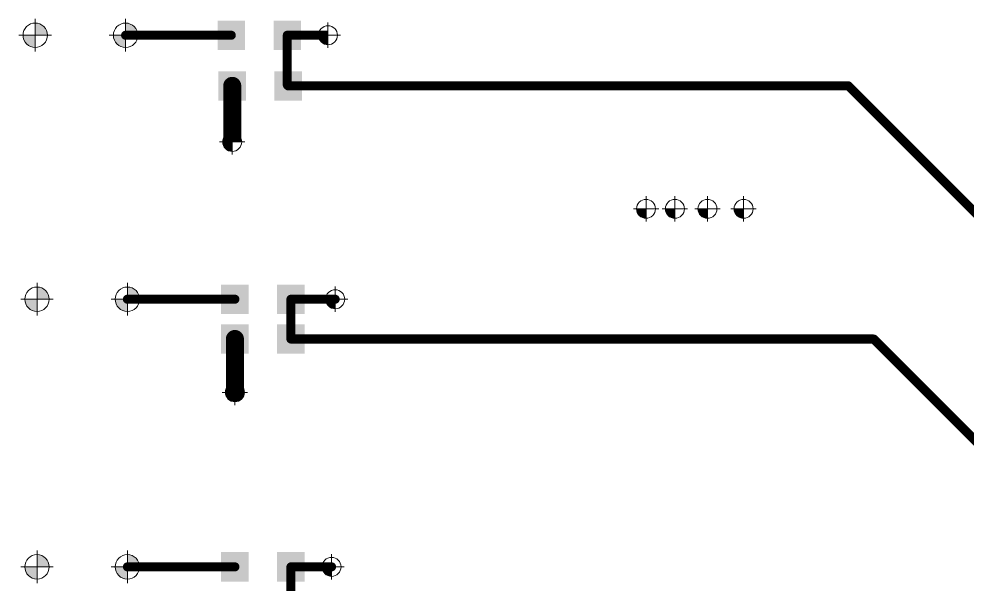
# Paper-space layout 'Лист1' of a CAD drawing. Header units: millimetres. Extents: x 0 to 420, y 0 to 297.
# Drawn here: x 71.61 to 97.84, y 220.21 to 235.84 of the extents above; entities that cross this region are included whole.
import ezdxf

# ---------------------------------------------------------------- set-up
doc = ezdxf.new("R2010")
doc.units = ezdxf.units.MM
for name, color, linetype in [('PDF _Геометрия', 7, 'Continuous'), ('PDF _Сплошная заливка', 7, 'Continuous'), ('TopLayer', 1, 'Continuous')]:
    doc.layers.add(name, color=color, linetype=linetype)

psp = doc.layouts.new('Лист1')

# ---------------------------------------------------------------- hatches: boundary and pattern name
at = {"layer": 'PDF _Сплошная заливка', "transparency": 33554559}
for points in [[(72.39377653364977, 235.3851627635777, 0.4142364377702754), (72.05627321647421, 235.7226660808155), (72.05627321647421, 235.7226660807569), (72.05627321647421, 235.7226660807569), (72.05627321647421, 235.3851627635777), (72.05627321647421, 235.3851627635777)], [(74.89377758679689, 235.3851627635777, 0.414236437857053), (74.55627426960677, 235.7226660807642), (74.55627426960677, 235.7226660807569), (74.55627426960677, 235.7226660807569), (74.55627426960677, 235.3851627635777), (74.55627426960677, 235.3851627635777)], [(71.71876989929137, 235.3851627635777, 0.4141972411249372), (72.05627321647421, 235.047659446398), (72.05627321647421, 235.047659446398), (72.05627321647421, 235.047659446398), (72.05627321647421, 235.3851627635777), (72.05627321647421, 235.3851627635777)], [(74.21877095242348, 235.3851627635777, 0.4141580432765969), (74.55627426960677, 235.047659446398), (74.55627426960677, 235.047659446398), (74.55627426960677, 235.047659446398), (74.55627426960677, 235.3851627635777), (74.55627426960677, 235.3851627635777)], [(79.8938149709245, 235.3851624107992, 0.4141858731288065), (80.15628227309094, 235.1226598306935), (80.15628227309094, 235.1226598307667), (80.15628227309094, 235.1226598307667), (80.15628227309094, 235.3851624107992), (80.15628227309094, 235.3851624107992)], [(77.24437688929561, 232.4357541889776, 0.4141580430941222), (77.50687946932453, 232.1732516089232), (77.50687946932453, 232.1732516089451), (77.50687946932453, 232.1732516089451), (77.50687946932453, 232.4357541889776), (77.50687946932453, 232.4357541889776)], [(88.69380738905988, 230.5851498054135, 0.4141580433180979), (88.95630996908153, 230.32264722537), (88.95630996908153, 230.3226472253848), (88.95630996908153, 230.3226472253848), (88.95630996908153, 230.5851498054135), (88.95630996908153, 230.5851498054135)], [(89.49380349271928, 230.5851498054135, 0.4141580431710793), (89.75630607274047, 230.3226472254287), (89.75630607274047, 230.3226472253848), (89.75630607274047, 230.3226472253848), (89.75630607274047, 230.5851498054135), (89.75630607274047, 230.5851498054135)], [(90.39381233854033, 230.5851498054135, 0.4141580433861971), (90.65631491856197, 230.3226472254178), (90.65631491856197, 230.3226472253848), (90.65631491856197, 230.3226472253848), (90.65631491856197, 230.5851498054135), (90.65631491856197, 230.5851498054135)], [(91.39383392650211, 230.5851498054135, 0.4142084405575368), (91.65633650653103, 230.3226472253957), (91.65633650653103, 230.3226472253848), (91.65633650653103, 230.3226472253848), (91.65633650653103, 230.5851498054135), (91.65633650653103, 230.5851498054135)], [(72.44376526580368, 228.0851392272548, 0.4142364377707062), (72.10626194862039, 228.4226425444781), (72.10626194862039, 228.4226425444378), (72.10626194862039, 228.4226425444378), (72.10626194862039, 228.0851392272548), (72.10626194862039, 228.0851392272548)], [(74.94380159679099, 228.0851392272548, 0.1990125040375205), (74.84491774623143, 228.3237939717369), (74.84491774626781, 228.3237939717662, 0.1989141725159663), (74.60629827961543, 228.4226425445036), (74.60629827961543, 228.4226425444378), (74.60629827961543, 228.4226425444378), (74.60629827961543, 228.0851392272548), (74.60629827961543, 228.0851392272548)], [(71.7687939092923, 228.0851392272548, 0.4142013379479151), (72.10626194862039, 227.7476711879563), (72.10626194862039, 227.7476711879378), (72.10626194862039, 227.7476711879378), (72.10626194862039, 228.0851392272548), (72.10626194862039, 228.0851392272548)], [(74.26879496243214, 228.0851392272548, 0.1989141726513787), (74.36764353514423, 227.8465197606461), (74.36764353510739, 227.8465197606095, 0.199022901833153), (74.60629827961543, 227.7476711879488), (74.60629827961543, 227.7476711879378), (74.60629827961543, 227.7476711879378), (74.60629827961543, 228.0851392272548), (74.60629827961543, 228.0851392272548)], [(80.09380517737168, 228.0851388744763, 0.4142362713723355), (80.35630775740788, 227.8226715722258), (80.35630775740788, 227.8226715723135), (80.35630775740788, 227.8226715723135), (80.35630775740788, 228.0851388744763), (80.35630775740788, 228.0851388744763)], [(77.31909540354377, 225.5104425904826, 0.4142084406150277), (77.58159798357997, 225.2479400105121), (77.58159798357997, 225.2479400104539), (77.58159798357997, 225.2479400104539), (77.58159798357997, 225.5104425904826), (77.58159798357997, 225.5104425904826)], [(72.44376526580368, 220.6851279960601, 0.4142364378063415), (72.10626194862039, 221.0226313132066), (72.10626194862039, 221.0226313132396), (72.10626194862039, 221.0226313132396), (72.10626194862039, 220.6851279960601), (72.10626194862039, 220.6851279960601)], [(74.94380159679099, 220.6851279960601, 0.1990125038663839), (74.8449177462901, 220.9237827405898), (74.84491774626781, 220.9237827405677, 0.1989141724475482), (74.60629827961543, 221.0226313132689), (74.60629827961543, 221.0226313132396), (74.60629827961543, 221.0226313132396), (74.60629827961543, 220.6851279960601), (74.60629827961543, 220.6851279960601)], [(71.7687939092923, 220.6851279960601, 0.4141796886114921), (72.10626194862039, 220.3476246788405), (72.10626194862039, 220.3476246788771), (72.10626194862039, 220.3476246788771), (72.10626194862039, 220.6851279960601), (72.10626194862039, 220.6851279960601)], [(74.26879496243214, 220.6851279960601, 0.1988498824920815), (74.36764353509284, 220.4464732515414), (74.36764353510739, 220.4464732515487, 0.1989282720123172), (74.60629827961543, 220.3476246788991), (74.60629827961543, 220.3476246788771), (74.60629827961543, 220.3476246788771), (74.60629827961543, 220.6851279960601), (74.60629827961543, 220.6851279960601)], [(79.99379243522412, 220.6851276432817, 0.4141580432897608), (80.25629501525304, 220.4226250633042), (80.25629501525304, 220.4226250632491), (80.25629501525304, 220.4226250632491), (80.25629501525304, 220.6851276432817), (80.25629501525304, 220.6851276432817)]]:
    psp.add_hatch(color=7, dxfattribs=at).paths.add_polyline_path(points)

# ---------------------------------------------------------------- linework, layer by layer
at = {"layer": 'PDF _Геометрия', "lineweight": 9}
for points in [[(72.05616738287995, 234.9352288963951), (72.05616738287995, 235.8351671864884)], [(74.55630954746925, 234.9352288963951), (74.55630954746925, 235.8351671864884)], [(80.15631755095296, 235.0350648964563), (80.15631755095296, 235.7353304808667)], [(72.50631291724744, 235.3850216521246), (71.60637462715772, 235.3850216521246)], [(75.00645508182902, 235.3850216521246), (74.10616401311631, 235.3850216521246)], [(80.50627395383913, 235.3850212993461), (79.8063611480668, 235.3850212993461)], [(77.50695002504904, 232.0858330639501), (77.50695002504904, 232.7857458697297)], [(77.85690642795021, 232.4357894668435), (77.15699362216287, 232.4357894668435)], [(88.95638052481331, 230.235299236118), (88.95638052481331, 230.9352120418939)], [(89.7564824620597, 230.235299236118), (89.7564824620597, 230.9352120418939)], [(90.65642075215624, 230.235299236118), (90.65642075215624, 230.9352120418939)], [(91.65619539507429, 230.235299236118), (91.65619539507429, 230.9352120418939)], [(89.30633692769948, 230.5852556390041), (88.60642412191987, 230.5852556390041)], [(90.10643886494586, 230.5852556390041), (89.40617328053554, 230.5852556390041)], [(91.0063771550424, 230.5852556390041), (90.30646434927007, 230.5852556390041)], [(92.00615179797501, 230.5852556390041), (91.30623899218813, 230.5852556390041)], [(72.10626194862039, 227.6352406379349), (72.10626194862039, 228.535178928028)], [(74.60640411320242, 227.6352406379349), (74.60640411320242, 228.535178928028)], [(80.35634303527036, 227.7350766379959), (80.35634303527036, 228.4349894437755)], [(72.55640748297333, 228.0850333936678), (71.65611641426017, 228.0850333936678)], [(75.05619686893147, 228.0850333936678), (74.1562585788422, 228.0850333936678)], [(80.70629943815652, 228.0850330408894), (80.00638663238419, 228.0850330408894)], [(77.58173909502216, 225.1605920211837), (77.58173909502216, 225.8605048269596)], [(77.93169549792287, 225.5105484240735), (77.2314299135121, 225.5105484240735)], [(72.10626194862039, 220.2350882952871), (72.10626194862039, 221.1350265853803)], [(74.60640411320242, 220.2350882952871), (74.60640411320242, 221.1350265853803)], [(80.2561539037963, 220.3352770739789), (80.2561539037963, 221.0351898797585)], [(72.55640748297333, 220.6852338296508), (71.65611641426017, 220.6852338296508)], [(75.05619686893147, 220.6852338296508), (74.1562585788422, 220.6852338296508)], [(80.60646308532046, 220.6852334768723), (79.90619750091014, 220.6852334768723)]]:
    psp.add_lwpolyline(points, dxfattribs=at)
for points in [[(72.39377653364977, 235.3850216521246, 0.4145768024496179), (72.05616738287995, 235.722630802924, 0.4144012766089382), (71.71891101074038, 235.3850216521246, 0.4142259415220976), (72.05616738287995, 235.0477652799377, 0.4144012764712057)], [(74.89391869823908, 235.3850216521246, 0.4141850073451812), (74.55630954746925, 235.7226308029167, 0.4141850072275295), (74.21870039666987, 235.3850216521246, 0.4140093127031417), (74.55630954746925, 235.0477652799668, 0.414009312707094)], [(80.41878485312714, 235.3850212993461, 0.4140361063534346), (80.15631755095296, 235.6478413801833, 0.4140361065199543), (79.89385024877197, 235.3850212993461, 0.4143145162256923), (80.15631755095296, 235.1225539972525, 0.4143145162473519)], [(77.76941732722321, 232.4357894668435, 0.4143145163204904), (77.50695002504904, 232.69825676901, 0.4143145161216761), (77.2444827228976, 232.4357894668435, 0.4143145162777256), (77.50695002504904, 232.1733221646041, 0.4143145162884038)], [(89.21884782697248, 230.5852556390041, 0.4143145160778537), (88.95638052481331, 230.8477229411342, 0.4143145160639007), (88.69391322266142, 230.5852556390041, 0.4143145160971455), (88.95638052481331, 230.322788336867, 0.4143145161108972)], [(90.01894976422614, 230.5852556390041, 0.4138105735873144), (89.7564824620597, 230.8477229411963, 0.4140361066040074), (89.4936623813353, 230.5852556390041, 0.4140361064491621), (89.7564824620597, 230.3227883368854, 0.4138105736205407)], [(90.9188880543154, 230.5852556390041, 0.4143145161187548), (90.65642075215624, 230.8477229411853, 0.4143145160453643), (90.39395344994614, 230.5852556390041, 0.4143145160785084), (90.65642075215624, 230.3227883367795, 0.4143145161518484)], [(91.91866269724801, 230.5852556390041, 0.4143145161453507), (91.65619539507429, 230.847722941156, 0.4143145159939858), (91.39372809290057, 230.5852556390041, 0.4143145160269287), (91.65619539507429, 230.3227883369, 0.4143145161782935)], [(72.44387109939066, 228.0850333936678, 0.4141850072674905), (72.10626194862039, 228.4226425444378, 0.4141850071773144), (71.76865279788694, 228.0850333936678, 0.4140093127664168), (72.10626194862039, 227.7477770215066, 0.4140093126290139)], [(74.9436604853488, 228.0850333936678, 0.4144012765325576), (74.60640411320242, 228.422642544416, 0.4145768025649111), (74.26879496242486, 228.0850333936678, 0.4144012765861774), (74.60640411320242, 227.7477770214994, 0.414225941445488)], [(80.6188103374368, 228.0850330408894, 0.4143145161696798), (80.35634303527036, 228.3475003430119, 0.4143145159334401), (80.09387573311119, 228.0850330408894, 0.4143145162061987), (80.35634303527036, 227.8225657386827, 0.4143145160661676)], [(77.84420639719588, 225.5105484240735, 0.4143145161635346), (77.58173909502216, 225.7730157262981, 0.4140361067092483), (77.31891901423955, 225.5105484240735, 0.4140361066349846), (77.58173909502216, 225.2480811218959, 0.4143145160890864)], [(72.44387109939066, 220.6852338296508, 0.4140093127989582), (72.10626194862039, 221.0224902017753, 0.4140093127088141), (71.76865279786512, 220.6852338296508, 0.4141850072764142), (72.10626194862039, 220.3476246789392, 0.4141850071390365)], [(74.9436604853488, 220.6852338296508, 0.4142259413878056), (74.60640411320242, 221.0224902018047, 0.4144012765285603), (74.2687949624617, 220.6852338296508, 0.4145768024363282), (74.60640411320242, 220.3476246788771, 0.4144012764038764)], [(80.51897398459346, 220.6852334768723, 0.4140361064061483), (80.2561539037963, 220.9477007789621, 0.4143145161709894), (79.9936866015862, 220.6852334768723, 0.4143145162067023), (80.2561539037963, 220.4227661746986, 0.4140361064420396)]]:
    psp.add_lwpolyline(points, format="xyb", close=True, dxfattribs=at)
at = {"layer": 'TopLayer', "lineweight": 20}
for points, const_width in [([(74.55640321556712, 235.385109173103), (77.48170343556717, 235.385109173103)], 0.2499995), ([(79.03110343556727, 234.010410373103), (79.03110343556727, 235.385109173103)], 0.2499995), ([(79.03110343556727, 235.385109173103), (80.15640471556708, 235.385109173103)], 0.2499995), ([(77.50700437556725, 232.4357094331031), (77.50700437556725, 233.9851094331029)], 0.499999), ([(79.03110343556727, 234.010410373103), (79.05640437556713, 233.9851094331029)], 0.2499995), ([(79.05640437556713, 233.9851094331029), (94.55640385556717, 233.9851094331029)], 0.2499995), ([(94.55640385556717, 233.9851094331029), (107.6064031555672, 220.9351101331031)], 0.2499995), ([(74.60640311556722, 228.085108533103), (77.58170069556718, 228.085108533103)], 0.2499995), ([(79.13110069556706, 226.9851081931029), (79.13110069556706, 228.085108533103)], 0.2499995), ([(79.13110069556706, 228.085108533103), (80.35640177556706, 228.085108533103)], 0.2499995), ([(77.58170069556718, 225.5104070531029), (77.58170069556718, 226.9851081931029)], 0.499999), ([(79.13110069556706, 226.9851081931029), (95.25640245556724, 226.9851081931029)], 0.2499995), ([(95.25640245556724, 226.9851081931029), (101.8063995155671, 220.435111133103)], 0.2499995), ([(74.60640311556722, 220.6851080931031), (77.58170323556715, 220.6851080931031)], 0.2499995), ([(79.13110323556725, 219.2851083531029), (79.13110323556725, 220.6851080931031)], 0.2499995), ([(79.13110323556725, 220.6851080931031), (80.25640451556706, 220.6851080931031)], 0.2499995)]:
    psp.add_lwpolyline(points, dxfattribs=dict(at, const_width=const_width))
for points, const_width in [([(74.49390397556726, 235.385109173103, 1), (74.6189024555672, 235.385109173103, 1)], 0.12499848), ([(77.41920419556709, 235.385109173103, 1), (77.54420267556725, 235.385109173103, 1)], 0.12499848), ([(78.9686041955672, 235.385109173103, 1), (79.09360267556713, 235.385109173103, 1)], 0.12499848), ([(78.9686041955672, 235.385109173103, 1), (79.09360267556713, 235.385109173103, 1)], 0.12499848), ([(77.38200589556709, 233.9851094331029, 1), (77.63200285556718, 233.9851094331029, 1)], 0.2499995), ([(78.9686041955672, 234.010410373103, 1), (79.09360267556713, 234.010410373103, 1)], 0.12499848), ([(78.9686041955672, 234.010410373103, 1), (79.09360267556713, 234.010410373103, 1)], 0.12499848), ([(78.99390513556727, 233.9851094331029, 1), (79.1189036155672, 233.9851094331029, 1)], 0.12499848), ([(78.99390513556727, 233.9851094331029, 1), (79.1189036155672, 233.9851094331029, 1)], 0.12499848), ([(94.49390461556709, 233.9851094331029, 1), (94.61890309556725, 233.9851094331029, 1)], 0.12499848), ([(94.49390461556709, 233.9851094331029, 1), (94.61890309556725, 233.9851094331029, 1)], 0.12499848), ([(74.54390387556714, 228.085108533103, 1), (74.66890235556707, 228.085108533103, 1)], 0.12499848), ([(77.5192014555671, 228.085108533103, 1), (77.64419993556726, 228.085108533103, 1)], 0.12499848), ([(79.0686014555672, 228.085108533103, 1), (79.19359993556714, 228.085108533103, 1)], 0.12499848), ([(79.0686014555672, 228.085108533103, 1), (79.19359993556714, 228.085108533103, 1)], 0.12499848), ([(80.29390253556721, 228.085108533103, 1), (80.41890101556714, 228.085108533103, 1)], 0.12499848), ([(77.45670221556725, 226.9851081931029, 1), (77.70669917556711, 226.9851081931029, 1)], 0.2499995), ([(79.0686014555672, 226.9851081931029, 1), (79.19359993556714, 226.9851081931029, 1)], 0.12499848), ([(79.0686014555672, 226.9851081931029, 1), (79.19359993556714, 226.9851081931029, 1)], 0.12499848), ([(95.19390321556716, 226.9851081931029, 1), (95.31890169556709, 226.9851081931029, 1)], 0.12499848), ([(95.19390321556716, 226.9851081931029, 1), (95.31890169556709, 226.9851081931029, 1)], 0.12499848), ([(77.45670221556725, 225.5104070531029, 1), (77.70669917556711, 225.5104070531029, 1)], 0.2499995), ([(74.54390387556714, 220.6851080931031, 1), (74.66890235556707, 220.6851080931031, 1)], 0.12499848), ([(77.51920399556707, 220.6851080931031, 1), (77.64420247556723, 220.6851080931031, 1)], 0.12499848), ([(79.06860399556717, 220.6851080931031, 1), (79.1936024755671, 220.6851080931031, 1)], 0.12499848), ([(79.06860399556717, 220.6851080931031, 1), (79.1936024755671, 220.6851080931031, 1)], 0.12499848), ([(80.1939052755672, 220.6851080931031, 1), (80.31890375556713, 220.6851080931031, 1)], 0.12499848)]:
    psp.add_lwpolyline(points, format="xyb", close=True, dxfattribs=dict(at, const_width=const_width))
for points in [[(77.10070343556708, 234.978709173103), (77.86270343556725, 234.978709173103), (77.10070343556708, 235.7915091731029), (77.86270343556725, 235.7915091731029)], [(78.65010343556719, 234.978709173103), (79.41210343556713, 234.978709173103), (78.65010343556719, 235.7915091731029), (79.41210343556713, 235.7915091731029)], [(77.12600437556716, 233.5787094331031), (77.8880043755671, 233.5787094331031), (77.12600437556716, 234.391509433103), (77.8880043755671, 234.391509433103)], [(78.67540437556727, 233.5787094331031), (79.43740437556721, 233.5787094331031), (78.67540437556727, 234.391509433103), (79.43740437556721, 234.391509433103)], [(77.2007006955671, 227.678708533103), (77.96270069556704, 227.678708533103), (77.2007006955671, 228.4915085331029), (77.96270069556704, 228.4915085331029)], [(78.7501006955672, 227.678708533103), (79.51210069556714, 227.678708533103), (78.7501006955672, 228.4915085331029), (79.51210069556714, 228.4915085331029)], [(77.2007006955671, 226.578708193103), (77.96270069556704, 226.578708193103), (77.2007006955671, 227.3915081931029), (77.96270069556704, 227.3915081931029)], [(78.7501006955672, 226.578708193103), (79.51210069556714, 226.578708193103), (78.7501006955672, 227.3915081931029), (79.51210069556714, 227.3915081931029)], [(77.20070323556706, 220.278708093103), (77.96270323556723, 220.278708093103), (77.20070323556706, 221.0915080931029), (77.96270323556723, 221.0915080931029)], [(78.75010323556717, 220.278708093103), (79.51210323556711, 220.278708093103), (78.75010323556717, 221.0915080931029), (79.51210323556711, 221.0915080931029)]]:
    psp.add_solid(points, dxfattribs=at)

doc.saveas('drawing.dxf')
